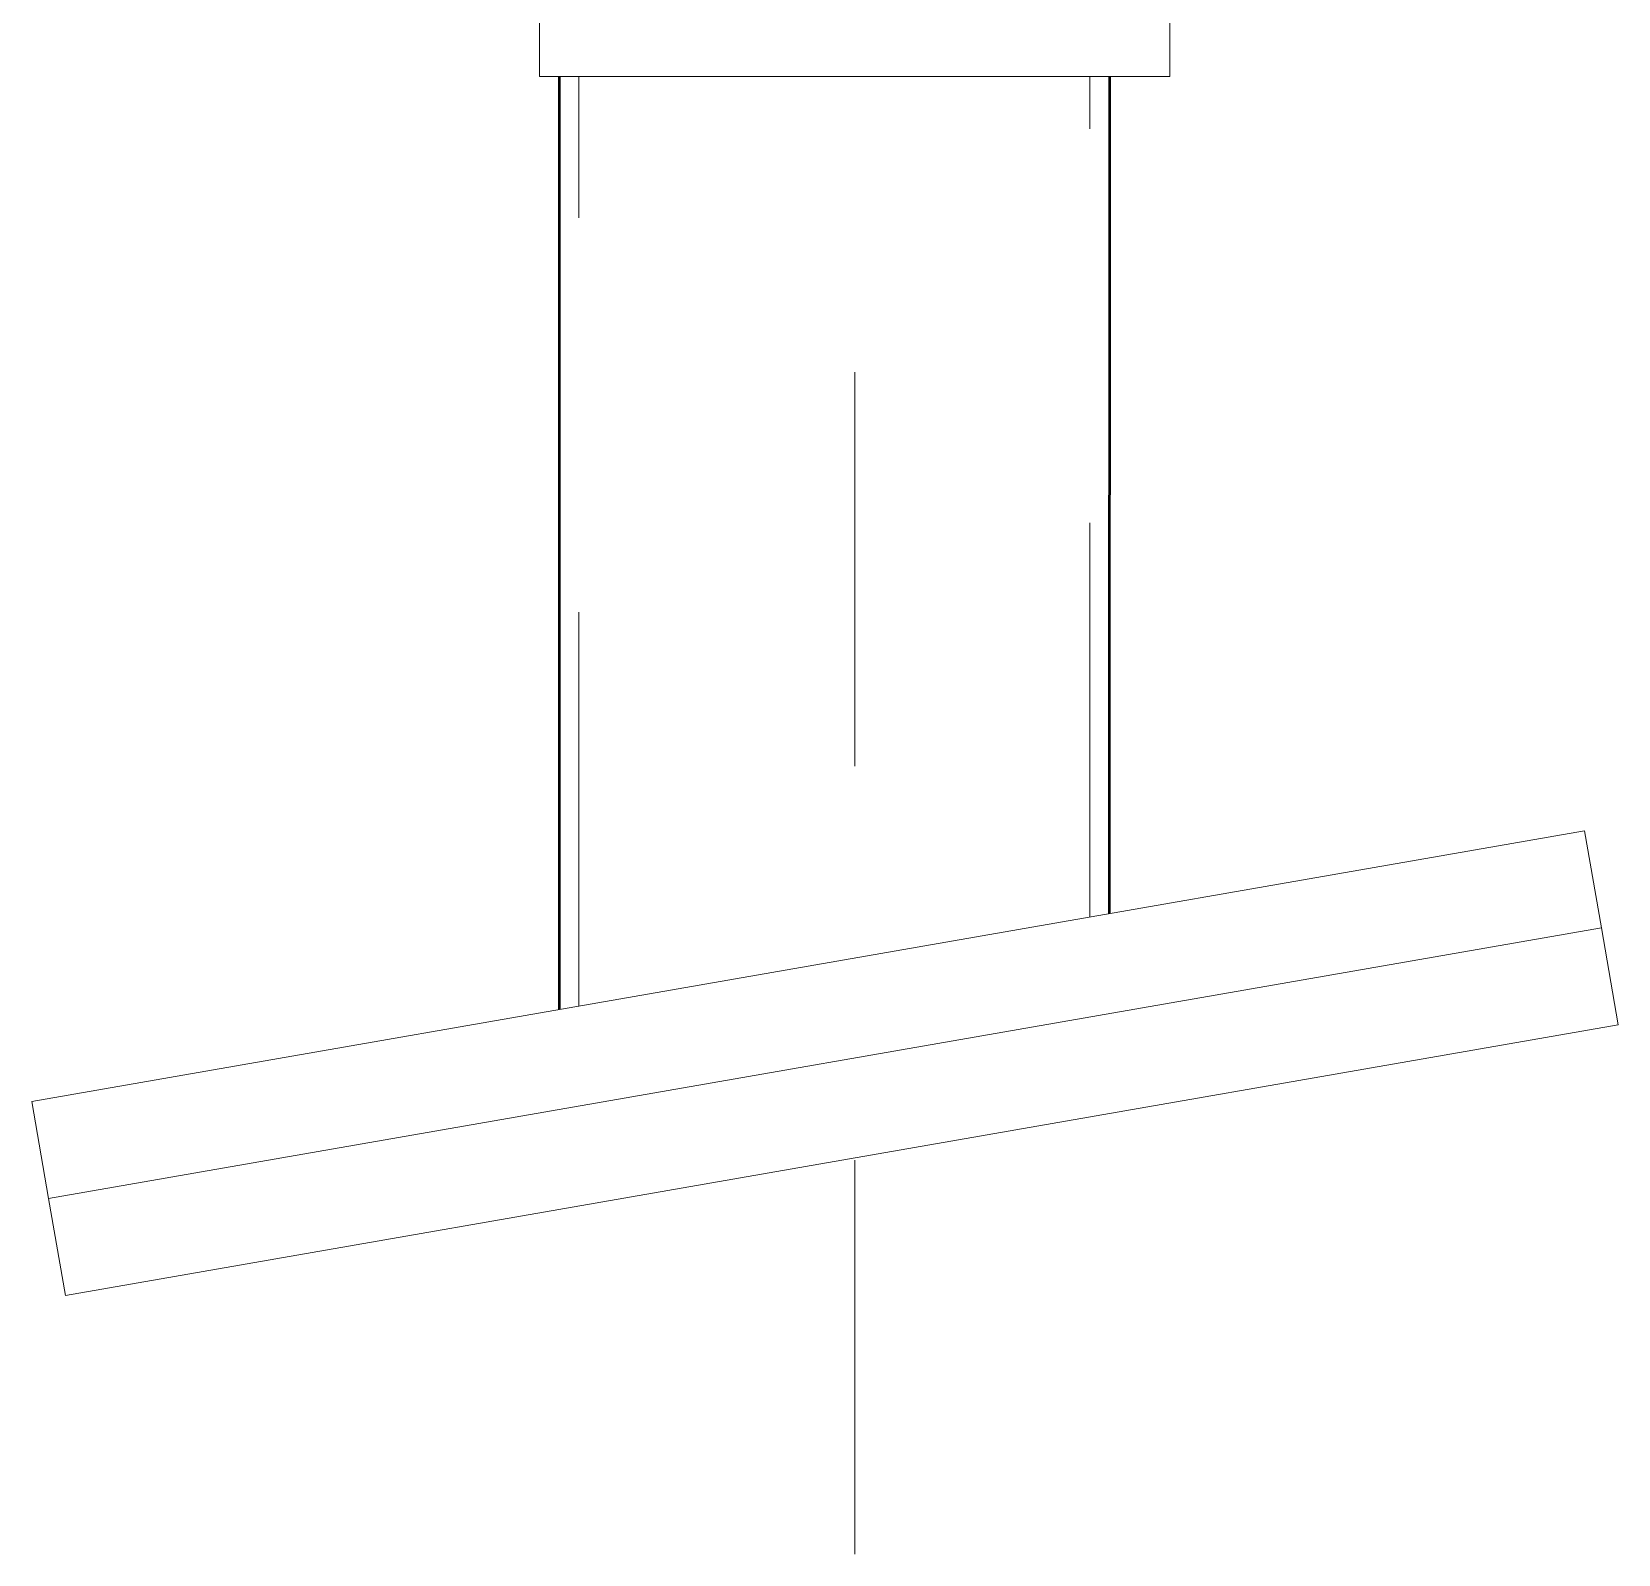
# Model space of a CAD drawing. Header units: metres. Extents: x 311 to 403, y 3 to 1186.
# Drawn here: x 318.4756 to 318.8782, y 1181.8182 to 1182.2045 of the extents above; entities that cross this region are included whole.
import ezdxf

# ---------------------------------------------------------------- set-up
doc = ezdxf.new("R2010")
doc.units = ezdxf.units.M
doc.linetypes.add('JacobsCenter', pattern=[0.015, 0.009, -0.0015, 0.003, -0.0015])
doc.linetypes.add('JacobsDash', pattern=[0.0045, 0.003, -0.0015])
for name, color, linetype, lineweight in [('A-DETL', 7, 'Continuous', 13), ('S-BEAM', 7, 'Continuous', 50), ('S-BEAM-HDLN', 7, 'JacobsDash', 18), ('S-FSTN', 7, 'Continuous', 18)]:
    doc.layers.add(name, color=color, linetype=linetype, lineweight=lineweight)

# ---------------------------------------------------------------- blocks, each defined once
blk = doc.blocks.new('WGA22_Str_Fra_Steel_CHS - 139_7x5 CHS-7204652-DRG-2873124 - PLAN - UPSTAND FLOOD WALL AT SOUTH END')
at = {"layer": 'S-BEAM-HDLN'}
for p, q in [((-0.05158, 0.06485), (-0.2649, 0.06485)), ((-0.02897, -0.06485), (-0.2649, -0.06485))]:
    blk.add_line(p, q, dxfattribs=at)
blk = doc.blocks.new('Column Base Plate with Anchors_T2D - 25mm-8279529-DRG-2873124 - PLAN - UPSTAND FLOOD WALL AT SOUTH END')
at = {"layer": 'S-FSTN'}
for p, q in [((313.84485, 1181.90844), (314.23892, 1181.9771)), ((314.24321, 1181.95247), (314.23892, 1181.9771)), ((314.24321, 1181.95247), (313.84914, 1181.88381)), ((313.84914, 1181.88381), (313.84485, 1181.90844))]:
    blk.add_line(p, q, dxfattribs=at)
blk = doc.blocks.new('Column Base Plate-4 Hole - 25mm-6948208-DRG-2873124 - PLAN - UPSTAND FLOOD WALL AT SOUTH END')
at = {"layer": 'S-FSTN'}
for p, q in [((313.84056, 1181.93307), (314.23462, 1182.00173)), ((314.23892, 1181.9771), (314.23462, 1182.00173)), ((314.23892, 1181.9771), (313.84485, 1181.90844)), ((313.84485, 1181.90844), (313.84056, 1181.93307))]:
    blk.add_line(p, q, dxfattribs=at)
blk = doc.blocks.new('Barrier Post Column Base Plate-4 Hole - 25mm-V2-DRG-2873124 - PLAN - UPSTAND FLOOD WALL AT SOUTH END')
at = {"layer": 'S-FSTN', "linetype": 'JacobsDash', "lineweight": 9}
for p, q in [((318.60444, 1182.21821), (318.65944, 1182.21821)), ((318.60444, 1182.21615), (318.60444, 1182.21821)), ((318.70944, 1182.2182), (318.76444, 1182.2182)), ((318.76444, 1182.21615), (318.76444, 1182.2182))]:
    blk.add_line(p, q, dxfattribs=at)
at = {"layer": 'S-FSTN'}
for p, q in [((318.60443, 1182.19321), (318.60444, 1182.2161)), ((318.76443, 1182.1932), (318.76444, 1182.2161)), ((318.76443, 1182.1932), (318.60443, 1182.19321))]:
    blk.add_line(p, q, dxfattribs=at)

msp = doc.modelspace()

# ---------------------------------------------------------------- linework, layer by layer
at = {"layer": 'A-DETL', "linetype": 'JacobsCenter', "lineweight": 18}
msp.add_line((318.68444, 1181.81818), (318.68444, 1183.33818), dxfattribs=at)
at = {"layer": 'S-BEAM'}
for p, q in [((318.60943, 1182.19321), (318.60941, 1181.95641)), ((318.74912, 1181.98075), (318.74913, 1182.1932))]:
    msp.add_line(p, q, dxfattribs=at)

# ---------------------------------------------------------------- block references
at = {"layer": 'S-BEAM-HDLN', "rotation": 269.9954119673381}
msp.add_blockref('WGA22_Str_Fra_Steel_CHS - 139_7x5 CHS-7204652-DRG-2873124 - PLAN - UPSTAND FLOOD WALL AT SOUTH END', (318.67926, 1181.92831), dxfattribs=at)
at = {"layer": 'S-FSTN', "linetype": 'JacobsDash', "lineweight": 9}
msp.add_blockref('Barrier Post Column Base Plate-4 Hole - 25mm-V2-DRG-2873124 - PLAN - UPSTAND FLOOD WALL AT SOUTH END', (0, 0), dxfattribs=at)
at = {"layer": 'S-FSTN'}
for name in ['Column Base Plate-4 Hole - 25mm-6948208-DRG-2873124 - PLAN - UPSTAND FLOOD WALL AT SOUTH END', 'Column Base Plate with Anchors_T2D - 25mm-8279529-DRG-2873124 - PLAN - UPSTAND FLOOD WALL AT SOUTH END']:
    msp.add_blockref(name, (4.635, 0.00002), dxfattribs=at)

doc.saveas('drawing.dxf')
